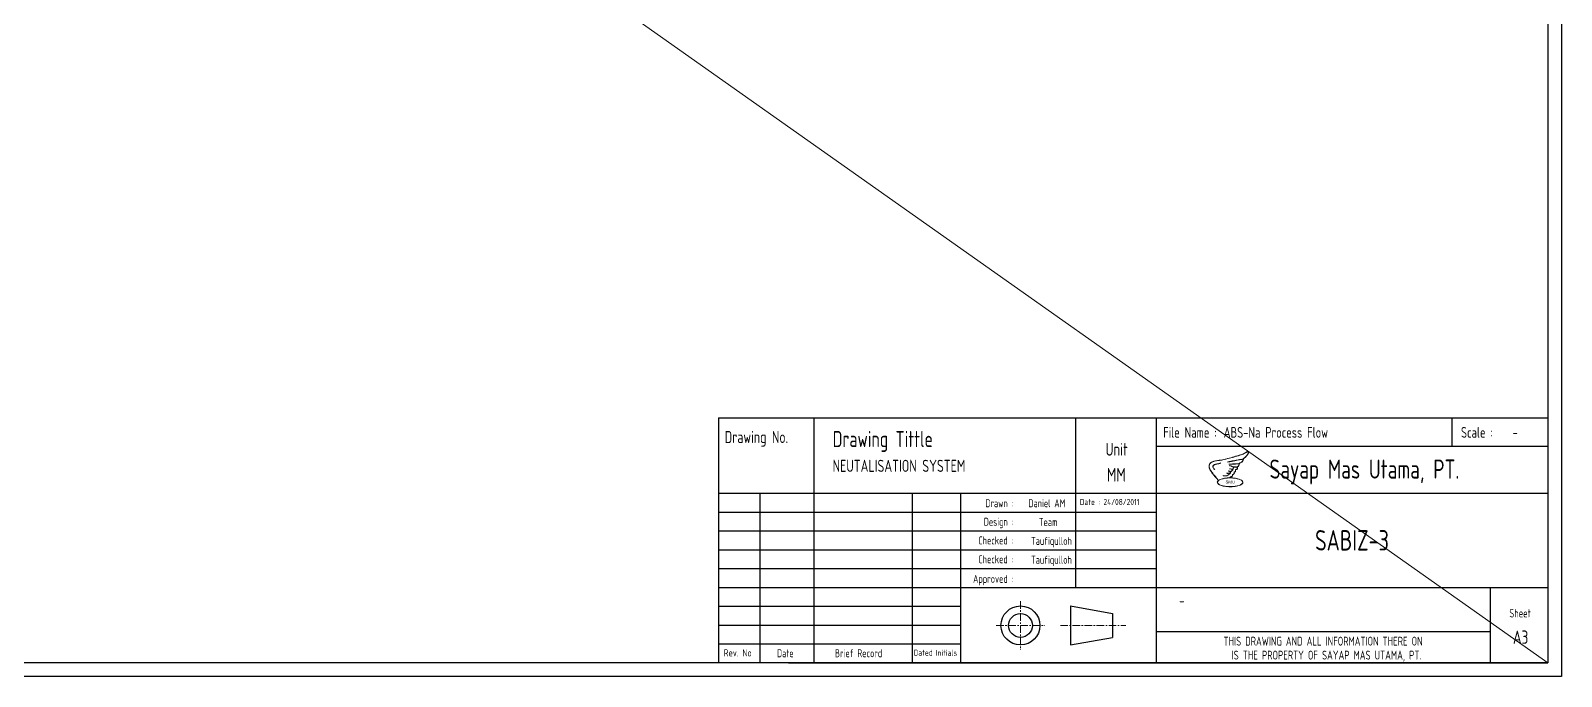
# Model space of a CAD drawing. Extents: x -29512 to 147477, y -5232 to 39709.
# Drawn here: x 138550.2 to 138803.5, y 7876.2 to 7983 of the extents above; entities that cross this region are included whole.
import ezdxf
from ezdxf.enums import TextEntityAlignment as Align

# ---------------------------------------------------------------- set-up
doc = ezdxf.new("R2010")
doc.units = 0
doc.linetypes.add('CENTER', pattern=[2, 1.25, -0.25, 0.25, -0.25])
doc.layers.get('0').update_dxf_attribs({"linetype": 'CONTINUOUS'})
doc.layers.add('DIMENSI', color=20, linetype='CONTINUOUS', lineweight=9)
doc.layers.add('FITTING', color=7, linetype='CONTINUOUS', lineweight=13)
for name, color, linetype in [('DIMENSION', 3, 'CONTINUOUS'), ('RAHMEN025', 7, 'CONTINUOUS'), ('RAHMEN07', 5, 'CONTINUOUS')]:
    doc.layers.add(name, color=color, linetype=linetype)
doc.styles.add('ISOCP', font='isocp.shx', dxfattribs={"width": 0.8, "height": 2})
doc.styles.get("Standard").update_dxf_attribs({"font": 'isocp.shx'})

# ---------------------------------------------------------------- blocks, each defined once
blk = doc.blocks.new('A$C0A2C2E44')
at = {"color": 1}
for p, q in [((0.182, 0.563), (0.186, 0.568)), ((0.377, 0.783), (0.38, 0.778)), ((0.621, 0.816), (0.622, 0.81)), ((0.638, 0.518), (0.636, 0.513)), ((0.652, 0.747), (0.652, 0.741)), ((0.67, 0.594), (0.669, 0.589)), ((0.677, 0.698), (0.676, 0.692)), ((0.306, 0.203), (0.313, 0.206)), ((0.465, 0.367), (0.464, 0.362)), ((0.573, 0.45), (0.572, 0.444)), ((0.683, 0.291), (0.672, 0.288)), ((0.689, 0.298), (0.683, 0.291)), ((0.687, 0.455), (0.693, 0.454)), ((0.693, 0.454), (0.689, 0.449))]:
    blk.add_line(p, q, dxfattribs=at)
blk.add_ellipse((0.694, 0.147), major_axis=(0.415, 0), ratio=0.340845, dxfattribs=at)
for points, knots in [([(0, 0.689), (0.002, 0.729), (0.027, 0.764), (0.086, 0.813), (0.123, 0.829), (0.24, 0.864), (0.313, 0.866), (0.46, 0.89), (0.534, 0.906), (0.678, 0.941), (0.748, 0.961), (0.893, 1.005), (0.971, 1.028), (1.067, 1.059), (1.092, 1.067), (1.142, 1.09), (1.165, 1.102), (1.223, 1.137), (1.255, 1.159), (1.287, 1.161), (1.297, 1.154), (1.299, 1.132), (1.296, 1.118), (1.286, 1.079), (1.274, 1.058), (1.241, 1.021), (1.223, 1.004), (1.196, 0.971), (1.184, 0.957), (1.153, 0.936), (1.139, 0.93), (1.129, 0.908), (1.129, 0.89), (1.117, 0.839), (1.09, 0.812), (1.033, 0.788), (1.009, 0.781), (0.991, 0.759), (0.993, 0.742), (0.989, 0.702), (0.981, 0.683), (0.953, 0.66), (0.933, 0.654), (0.92, 0.644), (0.921, 0.643), (0.929, 0.626), (0.936, 0.614), (0.935, 0.59), (0.93, 0.579), (0.908, 0.561), (0.887, 0.561), (0.869, 0.556), (0.869, 0.556), (0.872, 0.54), (0.877, 0.527), (0.874, 0.503), (0.867, 0.493), (0.845, 0.487), (0.833, 0.486), (0.83, 0.484), (0.83, 0.483), (0.831, 0.471), (0.832, 0.464), (0.832, 0.452), (0.831, 0.446), (0.825, 0.429), (0.818, 0.419), (0.799, 0.403), (0.786, 0.397), (0.778, 0.387), (0.782, 0.372), (0.769, 0.348), (0.757, 0.343), (0.733, 0.332), (0.723, 0.327), (0.705, 0.314), (0.697, 0.306), (0.689, 0.298)], [0, 0, 0, 0, 0.112073, 0.112073, 0.224146, 0.224146, 0.448293, 0.448293, 0.672439, 0.672439, 0.896585, 0.896585, 1.120731, 1.120731, 1.219343, 1.219343, 1.294581, 1.294581, 1.368103, 1.368103, 1.401614, 1.401614, 1.435126, 1.435126, 1.508266, 1.508266, 1.581406, 1.581406, 1.636272, 1.636272, 1.68334, 1.68334, 1.730409, 1.730409, 1.826705, 1.826705, 1.89211, 1.89211, 1.945825, 1.945825, 1.99954, 1.99954, 2.039843, 2.039843, 2.067924, 2.067924, 2.096006, 2.096006, 2.124087, 2.124087, 2.164088, 2.164088, 2.192796, 2.192796, 2.221504, 2.221504, 2.247194, 2.247194, 2.272885, 2.272885, 2.289397, 2.289397, 2.305909, 2.305909, 2.322421, 2.322421, 2.355445, 2.355445, 2.388458, 2.388458, 2.422729, 2.422729, 2.456999, 2.456999, 2.49127, 2.49127, 2.526206, 2.526206, 2.526206, 2.526206]), ([(0, 0.689), (-0.001, 0.663), (0.001, 0.634), (0.019, 0.583), (0.031, 0.559), (0.066, 0.501), (0.091, 0.469), (0.116, 0.438)], [0, 0, 0, 0, 0.0794682, 0.0794682, 0.1589365, 0.1589365, 0.278945, 0.278945, 0.278945, 0.278945]), ([(0.182, 0.563), (0.151, 0.588), (0.128, 0.611), (0.124, 0.668), (0.132, 0.691), (0.167, 0.722), (0.194, 0.734), (0.243, 0.753), (0.267, 0.756), (0.315, 0.76), (0.337, 0.762), (0.365, 0.775), (0.371, 0.779), (0.377, 0.783)], [0, 0, 0, 0, 0.1141886, 0.1141886, 0.1970745, 0.1970745, 0.2799604, 0.2799604, 0.3628464, 0.3628464, 0.4208339, 0.4208339, 0.4419315, 0.4419315, 0.4419315, 0.4419315]), ([(0.186, 0.568), (0.157, 0.591), (0.136, 0.612), (0.129, 0.659), (0.135, 0.683), (0.164, 0.713), (0.189, 0.726), (0.239, 0.745), (0.263, 0.75), (0.311, 0.754), (0.333, 0.756), (0.364, 0.768), (0.373, 0.773), (0.38, 0.778)], [0, 0, 0, 0, 0.1070866, 0.1070866, 0.1896444, 0.1896444, 0.2722021, 0.2722021, 0.3592387, 0.3592387, 0.4157454, 0.4157454, 0.4419315, 0.4419315, 0.4419315, 0.4419315]), ([(0.464, 0.362), (0.503, 0.357), (0.544, 0.352), (0.61, 0.367), (0.635, 0.382), (0.673, 0.419), (0.689, 0.439), (0.723, 0.484), (0.742, 0.508), (0.773, 0.549), (0.788, 0.565), (0.8, 0.601), (0.802, 0.614), (0.806, 0.634), (0.809, 0.64), (0.809, 0.65)], [0, 0, 0, 0, 0.1171299, 0.1171299, 0.1949164, 0.1949164, 0.2727028, 0.2727028, 0.3630052, 0.3630052, 0.4278676, 0.4278676, 0.4667028, 0.4667028, 0.4898522, 0.4898522, 0.4898522, 0.4898522]), ([(0.465, 0.367), (0.492, 0.364), (0.544, 0.358), (0.612, 0.371), (0.663, 0.415), (0.708, 0.474), (0.753, 0.532), (0.783, 0.572), (0.79, 0.588), (0.793, 0.602), (0.797, 0.617), (0.8, 0.636), (0.804, 0.648), (0.803, 0.655), (0.802, 0.657)], [0, 0, 0, 0, 0.0801736, 0.1601008, 0.1950859, 0.2806082, 0.3822921, 0.413522, 0.4309294, 0.4353954, 0.4549654, 0.4778773, 0.4910855, 0.4962277, 0.4962277, 0.4962277, 0.4962277]), ([(0.621, 0.816), (0.683, 0.831), (0.745, 0.845), (0.861, 0.864), (0.914, 0.874), (1.012, 0.896), (1.06, 0.904), (1.125, 0.911)], [0, 0, 0, 0, 0.1931977, 0.1931977, 0.3512561, 0.3512561, 0.4989343, 0.4989343, 0.4989343, 0.4989343]), ([(0.622, 0.81), (0.698, 0.829), (0.772, 0.842), (0.9, 0.865), (0.949, 0.877), (1.036, 0.894), (1.075, 0.899), (1.124, 0.905)], [0, 0, 0, 0, 0.232997, 0.232997, 0.3855173, 0.3855173, 0.4975809, 0.4975809, 0.4975809, 0.4975809]), ([(0.652, 0.747), (0.707, 0.745), (0.762, 0.747), (0.839, 0.752), (0.86, 0.753), (0.898, 0.754), (0.914, 0.754), (0.943, 0.755), (0.957, 0.756), (0.986, 0.758)], [0, 0, 0, 0, 0.1641507, 0.1641507, 0.229477, 0.229477, 0.2780522, 0.2780522, 0.3171629, 0.3171629, 0.3171629, 0.3171629]), ([(0.652, 0.741), (0.703, 0.74), (0.755, 0.74), (0.847, 0.747), (0.888, 0.748), (0.943, 0.749), (0.957, 0.75), (0.987, 0.752)], [0, 0, 0, 0, 0.1524056, 0.1524056, 0.2775783, 0.2775783, 0.3171629, 0.3171629, 0.3171629, 0.3171629]), ([(0.676, 0.692), (0.701, 0.686), (0.725, 0.679), (0.773, 0.659), (0.8, 0.65), (0.836, 0.646), (0.847, 0.646), (0.865, 0.645), (0.873, 0.644), (0.887, 0.643), (0.893, 0.642), (0.917, 0.642)], [0, 0, 0, 0, 0.0781297, 0.0781297, 0.1562594, 0.1562594, 0.1873182, 0.1873182, 0.2105792, 0.2105792, 0.2303682, 0.2303682, 0.2303682, 0.2303682]), ([(0.677, 0.698), (0.695, 0.693), (0.728, 0.686), (0.771, 0.665), (0.822, 0.651), (0.865, 0.651), (0.895, 0.648), (0.917, 0.648)], [0, 0, 0, 0, 0.0559434, 0.0991961, 0.1433993, 0.2119753, 0.2303682, 0.2303682, 0.2303682, 0.2303682]), ([(0.116, 0.438), (0.178, 0.364), (0.237, 0.287), (0.301, 0.209), (0.303, 0.206), (0.306, 0.203)], [0, 0, 0, 0, 0.2904194, 0.2904194, 0.3019642, 0.3019642, 0.3019642, 0.3019642]), ([(1.116, 0.147), (1.116, 0.172), (1.098, 0.196), (1.011, 0.254), (0.905, 0.282), (0.664, 0.3), (0.532, 0.29), (0.338, 0.238), (0.275, 0.196), (0.271, 0.097), (0.346, 0.05), (0.576, -0.002), (0.729, -0.007), (0.984, 0.029), (1.082, 0.069), (1.113, 0.128), (1.116, 0.138), (1.116, 0.147)], [0, 0, 0, 0, 0.467517, 0.467517, 1.353854, 1.353854, 2.240192, 2.240192, 3.12653, 3.12653, 4.119349, 4.119349, 5.112169, 5.112169, 6.104989, 6.104989, 6.283185, 6.283185, 6.283185, 6.283185]), ([(0.573, 0.45), (0.601, 0.446), (0.628, 0.443), (0.666, 0.45), (0.677, 0.452), (0.687, 0.455)], [0, 0, 0, 0, 0.0850364, 0.0850364, 0.1176317, 0.1176317, 0.1176317, 0.1176317])]:
    blk.add_open_spline(points, degree=3, knots=knots, dxfattribs=at)
at = {"color": 1, "start_tangent": (0.041652, 0.999132)}
blk.add_spline([(0.006, 0.689), (0.021, 0.738), (0.217, 0.848), (0.344, 0.865), (0.489, 0.891), (0.675, 0.935), (0.861, 0.989), (1.06, 1.051), (1.192, 1.111), (1.291, 1.147), (1.288, 1.109), (1.263, 1.056), (1.216, 1.005), (1.165, 0.951), (1.132, 0.927), (1.12, 0.878), (1.069, 0.81), (0.989, 0.764), (0.985, 0.717), (0.947, 0.665), (0.917, 0.647), (0.928, 0.612), (0.914, 0.574), (0.865, 0.558), (0.87, 0.52), (0.858, 0.497), (0.825, 0.488), (0.825, 0.469), (0.821, 0.436), (0.795, 0.408), (0.776, 0.394), (0.772, 0.366), (0.732, 0.338), (0.685, 0.303)], degree=3, dxfattribs=at)
at = {"color": 1}
for points in [[(0.006, 0.689), (0.006, 0.656), (0.023, 0.592), (0.069, 0.509), (0.121, 0.442)], [(0.636, 0.513), (0.675, 0.502), (0.72, 0.49)], [(0.67, 0.594), (0.735, 0.583), (0.78, 0.569)], [(0.121, 0.442), (0.182, 0.368), (0.235, 0.301), (0.289, 0.233), (0.31, 0.207)], [(0.31, 0.207), (0.313, 0.206)], [(0.572, 0.444), (0.63, 0.439), (0.689, 0.449)], [(0.685, 0.303), (0.672, 0.288)]]:
    blk.add_spline(points, degree=3, dxfattribs=at)
for points in [[(0.638, 0.518), (0.666, 0.511), (0.694, 0.503), (0.722, 0.495)], [(0.669, 0.589), (0.707, 0.584), (0.742, 0.576), (0.778, 0.563)]]:
    blk.add_open_spline(points, degree=3, dxfattribs=at)
at = {"color": 1, "insert": (0.7, 0.155), "char_height": 0.1, "width": 1.8, "attachment_point": 5}
blk.add_mtext('\\fArial|b0|i0|c0|p34;SMU', dxfattribs=at)
blk = doc.blocks.new('A$C2CDC6E2D')
at = {"layer": 'DIMENSI', "xscale": 9, "yscale": 9, "zscale": 9}
blk.add_blockref('A$C0A2C2E44', (0, 0), dxfattribs=at)

msp = doc.modelspace()

# ---------------------------------------------------------------- linework, layer by layer
at = {"layer": 'DIMENSION', "linetype": 'CENTER', "lineweight": 9}
for p, q in [((138714.0092, 7888.6255), (138714.0092, 7880.6084)), ((138709.9984, 7884.6192), (138718.02, 7884.6192)), ((138720.6157, 7884.6192), (138731.4683, 7884.6192))]:
    msp.add_line(p, q, dxfattribs=at)
at = {"layer": 'DIMENSION', "color": 7}
for p, q in [((138722.2669, 7887.8432), (138722.2669, 7881.3953)), ((138722.2669, 7887.8432), (138729.2664, 7886.585)), ((138729.2664, 7886.585), (138729.2664, 7882.6535)), ((138722.2669, 7881.3953), (138729.2664, 7882.6535))]:
    msp.add_line(p, q, dxfattribs=at)
at = {"layer": 'DIMENSION', "color": 6, "linetype": 'ByBlock', "ltscale": 0.5}
msp.add_lwpolyline([(138803.5333, 7876.2005), (138383.5333, 7876.2005), (138383.5333, 8173.2005), (138803.5333, 8173.2005)], close=True, dxfattribs=at)
at = {"layer": 'DIMENSION', "color": 0, "linetype": 'ByBlock', "ltscale": 0.5}
msp.add_lwpolyline([(138385.7833, 8170.9505), (138801.2833, 8170.9505), (138801.2833, 7878.4505), (138385.7833, 7878.4505)], close=True, dxfattribs=at)
at = {"layer": 'DIMENSION', "color": 7}
for radius in [3.224, 1.9657]:
    msp.add_circle((138714.0092, 7884.6192), radius, dxfattribs=at)
at = {"layer": 'FITTING', "linetype": 'ByBlock', "ltscale": 0.5}
msp.add_line((138383.5333, 8173.2005), (138801.2833, 7878.4505), dxfattribs=at)
at = {"layer": 'RAHMEN025', "color": 7}
for p, q in [((138785.3844, 7918.9547), (138785.3844, 7914.2811)), ((138736.4766, 7914.2811), (138801.2833, 7914.2811))]:
    msp.add_line(p, q, dxfattribs=at)
at = {"layer": 'RAHMEN07', "color": 7}
for p, q in [((138664.0456, 7918.9547), (138801.2833, 7918.9547)), ((138664.0456, 7918.9547), (138664.0456, 7878.4505)), ((138679.8156, 7918.9547), (138679.8156, 7878.4505)), ((138723.1341, 7918.9547), (138723.1341, 7890.9133)), ((138736.4766, 7918.9547), (138736.4766, 7878.4505)), ((138664.0456, 7906.4919), (138801.2833, 7906.4919)), ((138670.89, 7906.4919), (138670.89, 7878.4505)), ((138696.1028, 7906.4919), (138696.1028, 7878.4505)), ((138704.0733, 7906.4919), (138704.0733, 7878.4505)), ((138664.0456, 7903.3762), (138736.4766, 7903.3762)), ((138664.0456, 7900.2605), (138736.4766, 7900.2605)), ((138664.0456, 7897.1448), (138736.4766, 7897.1448)), ((138664.0456, 7894.029), (138736.4766, 7894.029)), ((138664.0456, 7890.9133), (138801.2833, 7890.9133)), ((138791.7529, 7890.9133), (138791.7529, 7878.4505)), ((138664.0456, 7887.7976), (138704.0733, 7887.7976)), ((138664.0456, 7884.6819), (138704.0733, 7884.6819)), ((138736.4766, 7883.6335), (138791.7529, 7883.6335)), ((138664.0456, 7881.5662), (138704.0733, 7881.5662)), ((138675.6078, 7878.4505), (138801.2833, 7878.4505))]:
    msp.add_line(p, q, dxfattribs=at)

# ---------------------------------------------------------------- block references
at = {"layer": 'DIMENSION', "color": 7, "xscale": 0.5596831592556555, "yscale": 0.5596831592574745, "zscale": 0.559683159257282}
msp.add_blockref('A$C2CDC6E2D', (138745.214, 7907.5578), dxfattribs=at)

# ---------------------------------------------------------------- texts
at = {"color": 7, "style": 'ISOCP', "width": 0.8}
msp.add_attdef('MM', (138728.2982, 7908.4047), 'mm', height=2.25, dxfattribs=at)
msp.add_attdef('SABIZ-3', text='-', height=3.375, dxfattribs=at).set_placement((138768.88, 7898.7026), align=Align.MIDDLE_CENTER)
at = {"layer": 'DIMENSION', "color": 7, "style": 'ISOCP', "width": 0.8}
for s, p in [('THIS DRAWING AND ALL INFORMATION THERE ON', (138747.6164, 7881.289)), ('IS THE PROPERTY OF SAYAP MAS UTAMA, PT.', (138748.9576, 7878.9808))]:
    msp.add_text(s, height=1.469116, dxfattribs=at).set_placement(p)
at = {"layer": 'DIMENSION', "color": 7, "style": 'ISOCP'}
for s, insert, char_height, width, attachment_point in [('File Name :', (138737.6338, 7917.4381), 1.765764, 84.909234, 1), ('ABS-Na Process Flow', (138747.6439, 7917.4381), 1.765764, 84.909234, 1), ('Scale : ', (138786.9146, 7917.4381), 1.76576, 84.909234, 1), ('{Drawing No.\\P\\H1.3333x;  }', (138665.0592, 7916.7771), 1.986484, 95.522888, 1), ('Drawing Tittle', (138682.9163, 7916.7771), 2.648646, 127.363851, 1), ('Unit', (138728.0942, 7914.8135), 2.11892, 101.891081, 1), ('-', (138795.4505, 7917.4381), 1.7658, 84.909234, 1), ('{NEUTALISATION SYSTEM}', (138682.9163, 7912.0212), 2, 127.363851, 1), ('Sayap Mas Utama, PT.', (138755.23, 7912.0593), 3.15315, 151.623632, 1), ('Drawn :', (138712.8471, 7905.5013), 1.32432, 8.773792, 3), ('Daniel AM', (138721.4463, 7905.5013), 1.32432, 8.773792, 3), ('{\\A1;Date : 24/08/2011}', (138723.8389, 7905.5391), 1, 63.681926, 1), ('Design :', (138712.8471, 7902.4296), 1.32432, 8.773792, 3), ('Team', (138720.1541, 7902.3856), 1.32432, 8.773792, 3), ('Checked :', (138712.8471, 7899.3449), 1.32432, 8.773792, 3), ('Taufiqulloh', (138722.5151, 7899.2699), 1.324323, 8.773792, 3), ('Checked :', (138712.8471, 7896.2292), 1.32432, 8.773792, 3), ('Taufiqulloh', (138722.5151, 7896.1542), 1.324323, 8.773792, 3), ('Approved :', (138712.8471, 7892.9901), 1.32432, 8.773792, 3), ('Sheet', (138794.9237, 7887.3572), 1.41261, 67.927387, 1), ('A3', (138795.5198, 7883.7894), 2.20721, 106.136543, 1), ('Rev. No', (138664.8843, 7880.688), 1.2, 63.681926, 1), ('Date', (138673.7101, 7880.688), 1.32432, 63.681926, 1), ('Brief Record', (138683.3029, 7880.688), 1.324323, 63.681926, 1), ('Dated', (138696.3429, 7880.6166), 1, 51.964451, 1), ('Initials', (138699.9924, 7880.595), 1, 51.964451, 1)]:
    msp.add_mtext(s, dxfattribs=dict(at, insert=insert, char_height=char_height, width=width, attachment_point=attachment_point))
at = {"layer": 'DIMENSION', "color": 7, "style": 'ISOCP', "width": 0.8}
msp.add_attdef('-', (138740.2656, 7887.8197), '-', height=1.8364, dxfattribs=at)

doc.saveas('drawing.dxf')
